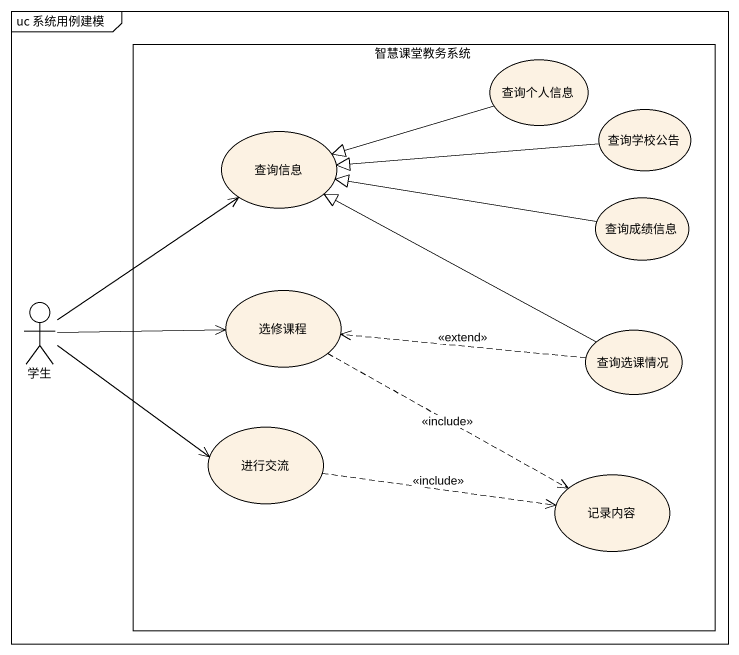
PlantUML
@startuml
mainframe uc 系统用例建模
rectangle 智慧课堂教务系统 {
  usecase 查询个人信息
  usecase 查询学校公告
  usecase 查询信息
  usecase 查询成绩信息
  usecase 选修课程
  usecase 查询选课情况
  usecase 进行交流
  usecase 记录内容
}
actor 学生
查询个人信息 -left-|> 查询信息
查询学校公告 -left-|> 查询信息
查询成绩信息 -left-|> 查询信息
学生 -up-> 查询信息
学生 -right-> 选修课程
学生 -right-> 进行交流
选修课程 .right.> 记录内容 : <<include>>
查询选课情况 -left-|> 查询信息
查询选课情况 .left.> 选修课程 : <<extend>>
进行交流 .right.> 记录内容 : <<include>>
@enduml
